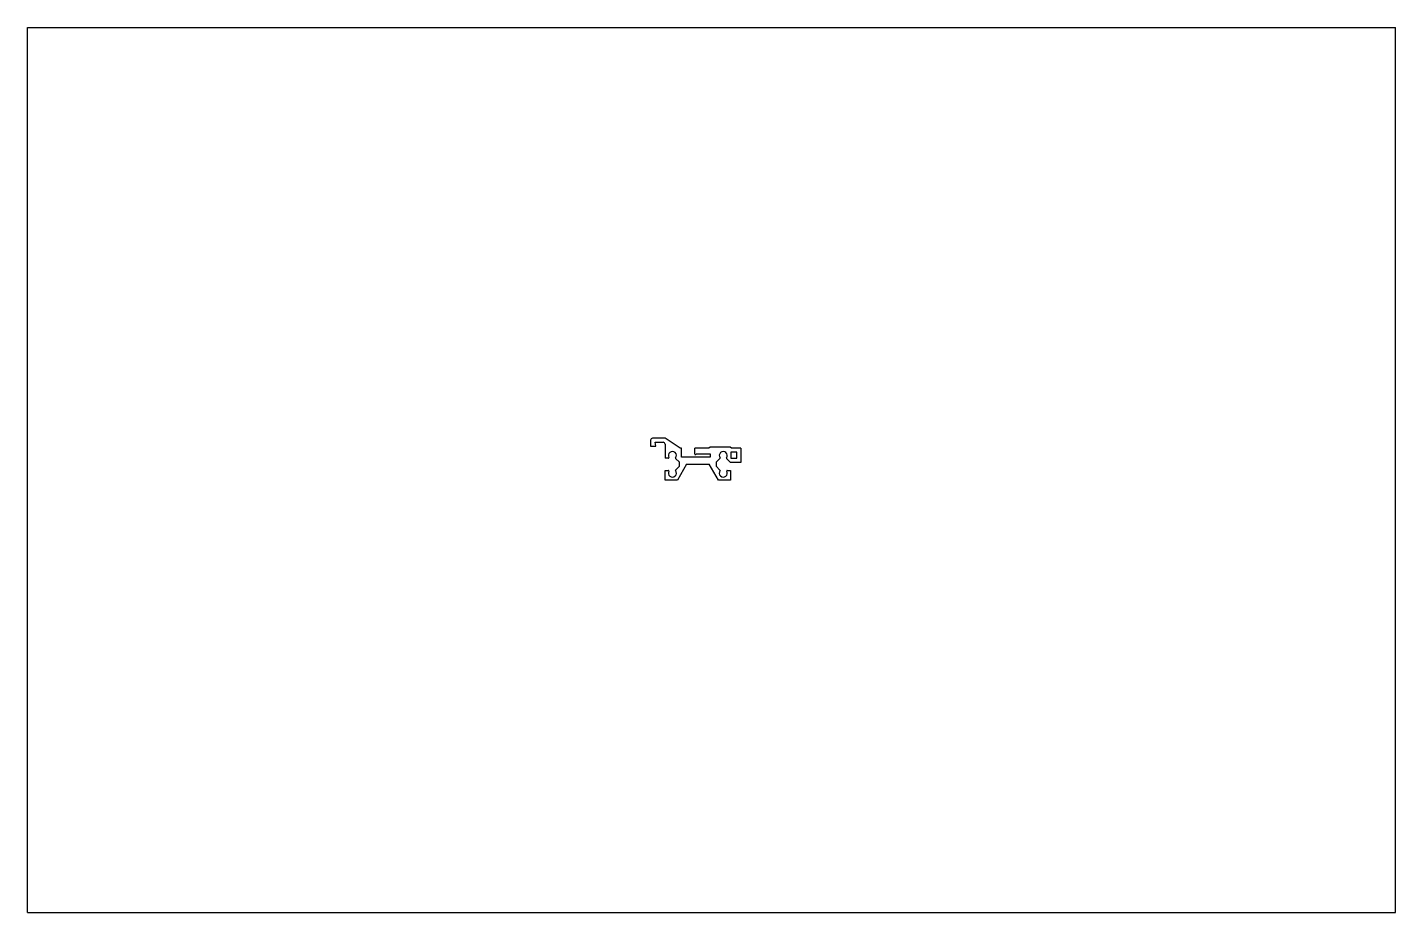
# Model space of a CAD drawing. Header units: inches. Extents: x 0 to 34, y 0 to 22.
import ezdxf

# ---------------------------------------------------------------- set-up
doc = ezdxf.new("R2010")
doc.units = ezdxf.units.IN
doc.header["$LTSCALE"] = 1.87
doc.header["$MEASUREMENT"] = 0
doc.layers.get('0').update_dxf_attribs({"linetype": 'CONTINUOUS'})
doc.layers.add('02___PRT_ALL_AXES', color=7, linetype='CONTINUOUS')

msp = doc.modelspace()

# ---------------------------------------------------------------- linework, layer by layer
at = {"color": 7, "linetype": 'Continuous'}
for p, q in [((0, 0), (0, 22)), ((0, 22), (34, 22)), ((34, 0), (34, 22)), ((15.485, 11.739), (15.485, 11.589)), ((15.485, 11.589), (15.615, 11.589)), ((15.848, 11.789), (15.535, 11.789)), ((15.615, 11.589), (15.598, 11.689)), ((15.598, 11.689), (15.798, 11.689)), ((16.223, 11.539), (15.848, 11.789)), ((15.848, 11.639), (15.848, 11.293)), ((16.963, 11.569), (16.933, 11.539)), ((17.463, 11.569), (16.963, 11.569)), ((17.493, 11.539), (17.463, 11.569)), ((15.933, 11.293), (15.848, 11.293)), ((16.203, 11.192), (16.109, 11.287)), ((16.253, 11.539), (16.223, 11.539)), ((16.253, 11.319), (16.253, 11.539)), ((16.963, 11.319), (16.253, 11.319)), ((16.933, 11.539), (16.583, 11.539)), ((16.963, 11.399), (16.963, 11.319)), ((17.211, 11.287), (17.118, 11.192)), ((17.473, 11.19), (17.374, 11.287)), ((17.633, 11.44), (17.483, 11.44)), ((17.483, 11.44), (17.483, 11.29)), ((17.483, 11.29), (17.633, 11.29)), ((17.733, 11.539), (17.493, 11.539)), ((17.633, 11.29), (17.633, 11.44)), ((17.733, 11.539), (17.733, 11.19)), ((15.848, 10.744), (15.848, 10.99)), ((15.848, 10.99), (15.933, 10.99)), ((16.109, 10.997), (16.203, 11.092)), ((16.38, 11.142), (16.151, 10.744)), ((16.203, 11.092), (16.203, 11.192)), ((16.38, 11.142), (16.94, 11.142)), ((17.17, 10.744), (16.94, 11.142)), ((17.118, 11.192), (17.118, 11.092)), ((17.118, 11.092), (17.211, 10.997)), ((17.387, 10.99), (17.473, 10.99)), ((17.733, 11.19), (17.473, 11.19)), ((17.473, 10.99), (17.473, 10.744)), ((16.151, 10.744), (15.848, 10.744)), ((17.473, 10.744), (17.17, 10.744)), ((0, 0), (34, 0))]:
    msp.add_line(p, q, dxfattribs=at)
for centre, radius, start, end in [((15.535, 11.739), 0.05, 90, 180), ((15.798, 11.639), 0.05, 0, 90), ((16.028, 11.359), 0.1, 323.4699, 210.6903), ((15.933, 11.303), 0.01, 270, 30.6903), ((16.116, 11.294), 0.01, 143.4699, 224.6141), ((17.293, 11.359), 0.1, 323.5541, 216.5301), ((17.204, 11.294), 0.01, 315.3859, 36.5301), ((17.381, 11.294), 0.01, 143.5541, 225.631), ((16.028, 10.924), 0.1, 149.3097, 36.5301), ((15.933, 10.98), 0.01, 329.3097, 90), ((16.116, 10.99), 0.01, 135.3859, 216.5301), ((17.293, 10.924), 0.1, 143.4699, 30.6903), ((17.204, 10.99), 0.01, 323.4699, 44.6141), ((17.387, 10.98), 0.01, 90, 210.6903)]:
    msp.add_arc(centre, radius, start, end, dxfattribs=at)
at = {"layer": '02___PRT_ALL_AXES', "color": 7, "linetype": 'Continuous'}
for p, q in [((16.583, 11.399), (16.583, 11.539)), ((16.618, 11.399), (16.963, 11.399))]:
    msp.add_line(p, q, dxfattribs=at)
msp.add_arc((16.6, 11.399), 0.0175, 180, 360, dxfattribs=at)

doc.saveas('drawing.dxf')
